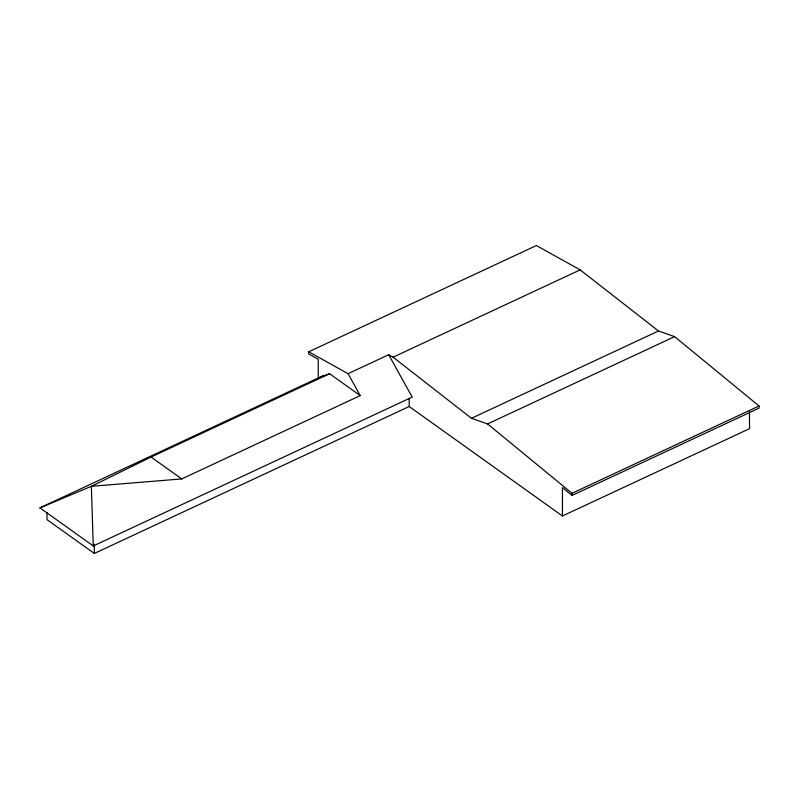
<?xml version="1.0" encoding="UTF-8"?>
<svg xmlns="http://www.w3.org/2000/svg" width="799" height="799" viewBox="0 0 799 799"><rect width="100%" height="100%" fill="white"/><g stroke="black" fill="none" stroke-linecap="round" stroke-linejoin="round"><path stroke-width="1.2" d="M329.588 373.722L151.071 457.038L91.366 486.311L39.95 507.864L93.263 545.947L412.194 397.093L388.694 354.716L348.074 373.682L308.714 351.8L308.714 353.967L318.252 359.27L318.252 377.977L329.588 373.722L360.229 395.605L181.713 478.931L91.366 486.311L93.263 545.947M308.714 351.8L536.379 245.543L580.154 269.872L658.496 330.996L674.596 336.639L759.05 405.982L759.05 408.149L572.004 495.45L562.456 487.61L562.456 515.984L749.502 428.683L749.502 411.415M39.95 507.864L323.885 375.34M388.694 354.716L393.108 357.173L580.154 269.872M47.051 512.748L47.051 519.69L94.332 553.457L409.178 406.511L562.456 515.984M393.108 357.173L471.45 418.296L658.496 330.996M471.45 418.296L487.55 423.939L674.596 336.639M487.55 423.939L572.004 493.283L759.05 405.982M151.071 457.038L181.713 478.931M348.074 373.682L360.229 395.605M572.004 493.283L572.004 495.45M409.178 398.411L409.178 406.511M94.332 544.199L94.332 553.457"/></g></svg>
